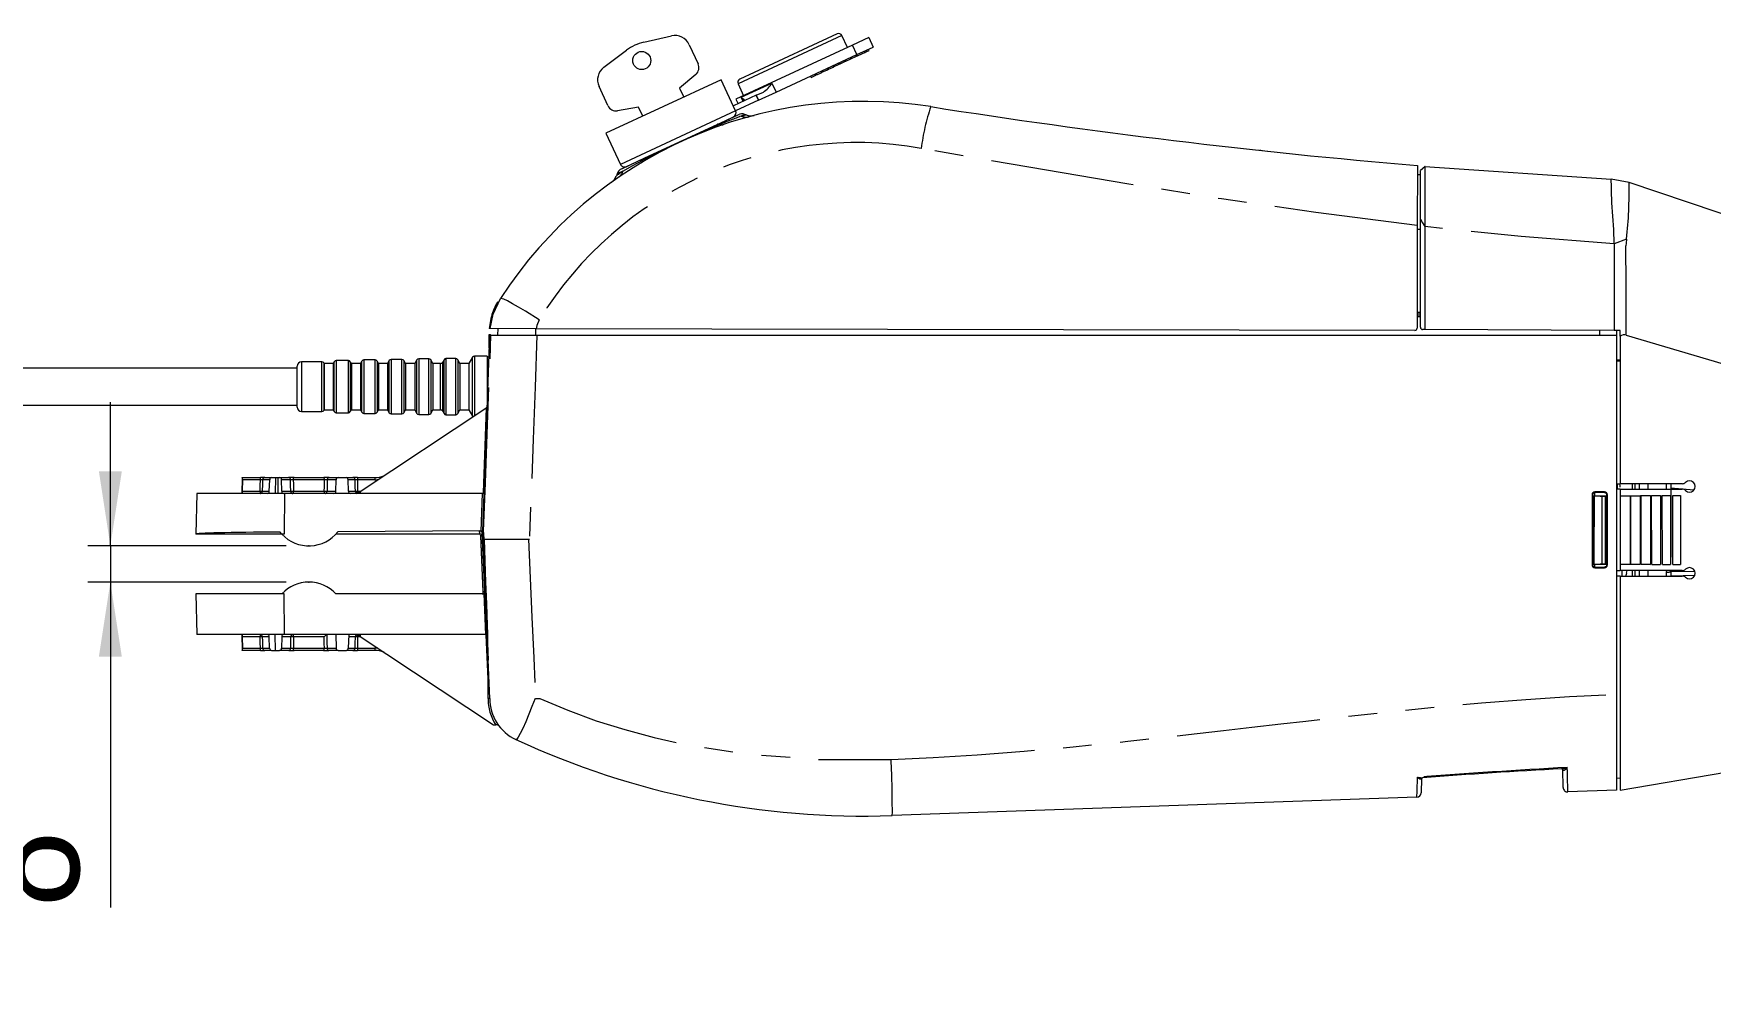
# Model space of a CAD drawing. Header units: millimetres. Extents: x 2 to 603, y 5 to 415.
# Drawn here: x 118.7 to 192.8, y 281.3 to 323 of the extents above; entities that cross this region are included whole.
import ezdxf

# ---------------------------------------------------------------- set-up
doc = ezdxf.new("R2010")
doc.units = ezdxf.units.MM
doc.header["$PDSIZE"] = -1
doc.linetypes.add('SLD-Durchgehend', pattern=[0])
doc.linetypes.add('SLD-Phantom', pattern=[12.7, 6.35, -1.27, 1.27, -1.27, 1.27, -1.27])
doc.styles.add('SLDTEXTSTYLE0', font='GOTHIC.TTF', dxfattribs={"width": 0.913})
doc.dimstyles.new('SLDDIMSTYLE0', dxfattribs={"dimtxt": 5, "dimasz": 3.302, "dimexe": 0, "dimexo": 0.0625, "dimgap": 1.25, "dimtad": 1, "dimlfac": 5, "dimrnd": 1e-09, "dimzin": 12, "dimdsep": 46, "dimtxsty": 'SLDTEXTSTYLE0', "dimsah": 1, "dimcen": 0.09, "dimadec": 0, "dimazin": 3, "dimtfac": 1, "dimtmove": 0, "dimatfit": 0, "dimfxl": 0, "dimfrac": 2, "dimtolj": 1, "dimtzin": 12, "dimarcsym": 0})
doc.dimstyles.new('SLDDIMSTYLE1', dxfattribs={"dimtxt": 5, "dimasz": 3.302, "dimexe": 0, "dimexo": 0.0625, "dimgap": 1.25, "dimtad": 1, "dimdec": 0, "dimlfac": 5, "dimrnd": 1e-09, "dimzin": 12, "dimdsep": 46, "dimtxsty": 'SLDTEXTSTYLE0', "dimblk1": 'NONE', "dimsah": 1, "dimcen": 0, "dimadec": 0, "dimazin": 3, "dimtfac": 1, "dimtdec": 0, "dimtmove": 0, "dimatfit": 3, "dimldrblk": 'NONE', "dimfxl": 0, "dimfrac": 2, "dimtolj": 1, "dimtzin": 12, "dimarcsym": 0})

# ---------------------------------------------------------------- blocks, each defined once
blk = doc.blocks.new('_D')
at = {"color": 7, "linetype": 'SLD-Durchgehend', "lineweight": 0}
for p, q in [((122.058, 300.388), (122.058, 306.738)), ((129.837, 300.388), (121.058, 300.388)), ((122.058, 300.388), (122.058, 298.788)), ((129.837, 298.788), (121.058, 298.788)), ((122.058, 298.788), (122.058, 284.403))]:
    blk.add_line(p, q, dxfattribs=at)
for points in [[(122.058, 300.388), (122.566, 303.69), (121.55, 303.69)], [(122.058, 298.788), (121.55, 295.486), (122.566, 295.486)]]:
    blk.add_solid(points, dxfattribs=at)
at = {"color": 7, "linetype": 'SLD-Durchgehend', "lineweight": 0, "insert": (115.671, 284.403, 0.02), "char_height": 5, "attachment_point": 1, "rotation": 90, "style": 'SLDTEXTSTYLE0'}
blk.add_mtext('8', dxfattribs=at)
blk = doc.blocks.new('_D_1')
at = {"color": 7, "linetype": 'SLD-Durchgehend', "lineweight": 0}
for q in [(81.367, 279.691), (131.712, 250.624)]:
    blk.add_line((129.963, 251.634), q, dxfattribs=at)
blk.add_solid([(129.963, 251.634), (127.357, 253.725), (126.849, 252.845)], dxfattribs=at)
at = {"color": 7, "linetype": 'SLD-Durchgehend', "lineweight": 0, "char_height": 5, "attachment_point": 1, "rotation": 330, "style": 'SLDTEXTSTYLE0'}
for s, insert in [('%%c', (84.554, 285.21, 3.4)), ('10', (91.122, 281.506, 3.4))]:
    blk.add_mtext(s, dxfattribs=dict(at, insert=insert))
blk = doc.blocks.new('_NONE')

msp = doc.modelspace()

# ---------------------------------------------------------------- linework, layer by layer
at = {"color": 7, "linetype": 'SLD-Durchgehend', "lineweight": 15}
for p, q in [((145.6455, 322.6567), (146.8712, 322.9376)), ((154.1972, 323.0273), (150.5272, 321.3245)), ((154.6538, 322.4234), (154.4097, 322.9495)), ((155.598, 322.8615), (154.8779, 322.5273)), ((155.598, 322.8615), (155.7916, 322.4442)), ((143.8862, 321.5527), (144.8922, 322.3072)), ((147.6626, 322.55), (148.0535, 321.7074)), ((154.8779, 322.5273), (149.7282, 320.138)), ((151.4992, 320.4526), (155.0715, 322.1101)), ((154.5855, 321.8184), (154.7713, 321.9047)), ((154.7713, 321.9047), (154.8032, 321.9194)), ((154.8032, 321.9194), (154.778, 321.9739)), ((154.8034, 321.9195), (154.8421, 321.9375)), ((154.8168, 321.9919), (154.8421, 321.9375)), ((154.8421, 321.9375), (155.0279, 322.0237)), ((155.0279, 322.0237), (155.0598, 322.0385)), ((155.0598, 322.0385), (155.0345, 322.0929)), ((155.0598, 322.0385), (155.0987, 322.0565)), ((155.0715, 322.1101), (155.7916, 322.4442)), ((155.0734, 322.111), (155.0987, 322.0565)), ((155.0987, 322.0565), (155.3164, 322.1575)), ((155.3164, 322.1575), (155.2911, 322.212)), ((155.3164, 322.1575), (155.3935, 322.1933)), ((155.3935, 322.1933), (155.4254, 322.2081)), ((155.4254, 322.2081), (155.4002, 322.2626)), ((155.4254, 322.2081), (155.4769, 322.232)), ((155.4769, 322.232), (155.5088, 322.2468)), ((155.5088, 322.2468), (155.4835, 322.3012)), ((155.5088, 322.2468), (155.6178, 322.2974)), ((155.6178, 322.2974), (155.5926, 322.3518)), ((147.9472, 321.2321), (147.2295, 320.6322)), ((150.5272, 321.3245), (149.8975, 321.0323)), ((153.0208, 321.1586), (153.0461, 321.1042)), ((153.0461, 321.1042), (153.2319, 321.1904)), ((153.2319, 321.1904), (153.2638, 321.2052)), ((153.2638, 321.2052), (153.2386, 321.2596)), ((153.2774, 321.2776), (153.3027, 321.2232)), ((153.3027, 321.2232), (153.4885, 321.3094)), ((153.4885, 321.3094), (153.5204, 321.3242)), ((153.5204, 321.3242), (153.4951, 321.3787)), ((153.5204, 321.3242), (153.5592, 321.3423)), ((153.534, 321.3967), (153.5592, 321.3423)), ((153.5592, 321.3423), (153.7451, 321.4285)), ((153.7451, 321.4285), (153.7769, 321.4433)), ((153.7769, 321.4433), (153.7517, 321.4977)), ((153.7769, 321.4433), (153.8158, 321.4613)), ((153.7906, 321.5157), (153.8158, 321.4613)), ((153.8158, 321.4613), (154.0016, 321.5475)), ((154.0016, 321.5475), (154.0335, 321.5623)), ((154.0335, 321.5623), (154.0083, 321.6167)), ((154.0335, 321.5623), (154.0724, 321.5803)), ((154.0471, 321.6348), (154.0724, 321.5803)), ((154.0724, 321.5803), (154.2582, 321.6666)), ((154.2582, 321.6666), (154.2901, 321.6814)), ((154.2901, 321.6814), (154.2648, 321.7358)), ((154.2903, 321.6814), (154.329, 321.6994)), ((154.3037, 321.7538), (154.329, 321.6994)), ((154.329, 321.6994), (154.5148, 321.7856)), ((154.5148, 321.7856), (154.5467, 321.8004)), ((154.5467, 321.8004), (154.5214, 321.8548)), ((154.5468, 321.8005), (154.5855, 321.8184)), ((154.5603, 321.8729), (154.5855, 321.8184)), ((144.0622, 319.8555), (143.6713, 320.6981)), ((149.0737, 321.0028), (143.9757, 318.6374)), ((147.2295, 320.6322), (147.4147, 320.2331)), ((149.7134, 319.624), (149.0737, 321.0028)), ((149.8197, 320.8198), (150.0638, 320.2937)), ((150.6242, 320.3111), (150.9379, 320.4567)), ((150.7252, 320.0934), (151.4992, 320.4526)), ((145.4153, 319.7904), (144.4938, 319.6298)), ((145.6005, 319.3913), (145.4153, 319.7904)), ((150.6233, 320.3108), (149.6124, 319.8417)), ((150.7244, 320.0931), (149.7134, 319.624)), ((149.7282, 320.138), (149.8208, 319.9384)), ((150.6233, 320.3108), (150.6242, 320.3111)), ((150.6233, 320.3108), (150.7244, 320.0931)), ((150.7252, 320.0934), (150.6242, 320.3111)), ((150.7244, 320.0931), (150.7252, 320.0934)), ((145.6957, 317.5394), (148.8983, 319.0253)), ((148.8983, 319.0253), (149.8197, 319.4528)), ((148.9618, 319.0548), (149.6162, 319.3584)), ((150.176, 319.4471), (150.1255, 319.4656)), ((143.9757, 318.6374), (144.6154, 317.2586)), ((144.6776, 317.067), (145.6957, 317.5394)), ((144.881, 317.1614), (145.5745, 317.4831)), ((145.5745, 317.4831), (146.5145, 317.9193)), ((144.4703, 316.8417), (144.4372, 316.7511)), ((179.8641, 317.2054), (179.859, 314.5518)), ((179.8633, 316.8035), (179.9973, 316.8059)), ((179.8641, 317.2055), (179.8638, 317.0567)), ((179.9973, 316.994), (180.1989, 317.1676)), ((179.9973, 314.8297), (179.9973, 316.9938)), ((180.1977, 317.1664), (180.1987, 317.1663)), ((180.1985, 317.1663), (180.1983, 317.1664)), ((180.2019, 317.1691), (180.1985, 317.1662)), ((180.199, 317.1663), (188.4269, 316.6103)), ((188.4268, 316.6103), (188.4273, 316.6103)), ((189.2281, 316.4562), (188.4274, 316.6103)), ((200.7503, 312.5564), (189.228, 316.4563)), ((179.859, 314.5535), (179.8504, 310.018)), ((179.9973, 310.0543), (179.9973, 314.8297)), ((139.0325, 310.7715), (138.9899, 310.7716)), ((139.2109, 311.1572), (139.1653, 311.1573)), ((179.9973, 310.5122), (179.8513, 310.5122)), ((179.8515, 310.6085), (179.9973, 310.6085)), ((179.8517, 310.7269), (179.9973, 310.7256)), ((179.8517, 310.6937), (179.9973, 310.6975)), ((179.9039, 310.7265), (179.8573, 310.6938)), ((138.5347, 301.0441), (138.8373, 309.7085)), ((138.8173, 309.1358), (138.8173, 309.7422)), ((138.8173, 309.7422), (138.8776, 309.7422)), ((138.8577, 309.9963), (138.8176, 309.9964)), ((138.8871, 309.7085), (138.8373, 309.7085)), ((140.8887, 309.9924), (138.8555, 309.9963)), ((138.8871, 309.7085), (140.9265, 309.7085)), ((139.1974, 309.9957), (139.1773, 309.7085)), ((179.7502, 309.9182), (140.8887, 309.9924)), ((140.9265, 309.7085), (188.6773, 309.7085)), ((180.1972, 309.9537), (180.0968, 309.9543)), ((188.566, 309.9099), (180.1973, 309.9537)), ((187.921, 309.9133), (187.9211, 309.7085)), ((188.8373, 309.9085), (188.566, 309.9099)), ((188.6633, 309.9094), (188.6773, 309.7085)), ((188.6773, 309.7085), (188.6773, 293.8229)), ((188.8373, 309.6544), (188.8373, 309.9085)), ((188.8373, 309.6544), (188.8373, 303.136)), ((189.102, 309.7098), (200.4996, 306.3208)), ((131.4134, 308.5285), (130.5173, 308.5285)), ((131.9635, 308.5285), (131.9173, 308.4485)), ((132.5845, 308.5785), (132.0501, 308.5785)), ((132.7173, 308.4485), (132.6711, 308.5285)), ((133.1808, 308.5585), (133.1173, 308.4485)), ((133.7672, 308.6085), (133.2674, 308.6085)), ((133.9173, 308.4485), (133.8538, 308.5585)), ((134.3924, 308.5785), (134.3173, 308.4485)), ((134.9557, 308.6285), (134.479, 308.6285)), ((135.1173, 308.4485), (135.0423, 308.5785)), ((135.6097, 308.6085), (135.5173, 308.4485)), ((136.1383, 308.6585), (135.6963, 308.6585)), ((136.3173, 308.4485), (136.2249, 308.6085)), ((136.8155, 308.6185), (136.7462, 308.4985)), ((137.3326, 308.6685), (136.9021, 308.6685)), ((137.5173, 308.4485), (137.4192, 308.6185)), ((138.079, 308.7285), (137.9173, 308.4485)), ((138.7173, 308.7785), (138.1656, 308.7785)), ((138.7173, 308.7785), (138.7173, 307.4285)), ((138.7173, 308.7785), (138.7173, 307.4525)), ((138.8031, 308.7285), (138.7173, 308.7285)), ((188.6773, 308.6091), (188.8373, 308.6119)), ((130.3173, 308.2485), (116.2984, 308.2485)), ((130.3173, 306.5285), (130.3173, 308.3285)), ((131.5173, 308.4485), (131.5, 308.4785)), ((131.9173, 308.4485), (131.5173, 308.4485)), ((131.5173, 308.4485), (131.5173, 307.4285)), ((131.5173, 308.4485), (131.5173, 307.4467)), ((131.9173, 308.4485), (131.9173, 307.4285)), ((131.9173, 308.4485), (131.9173, 307.4467)), ((133.1173, 308.4485), (132.7173, 308.4485)), ((132.7173, 308.4485), (132.7173, 307.4285)), ((132.7173, 308.4485), (132.7173, 307.4467)), ((133.1173, 308.4485), (133.1173, 307.4285)), ((133.1173, 308.4485), (133.1173, 307.4467)), ((134.3173, 308.4485), (133.9173, 308.4485)), ((133.9173, 308.4485), (133.9173, 307.4285)), ((133.9173, 308.4485), (133.9173, 307.4467)), ((134.3173, 308.4485), (134.3173, 307.4285)), ((134.3173, 308.4485), (134.3173, 307.4467)), ((135.5173, 308.4485), (135.1173, 308.4485)), ((135.1173, 308.4485), (135.1173, 307.4285)), ((135.1173, 308.4485), (135.1173, 307.4467)), ((135.5173, 308.4485), (135.5173, 307.4285)), ((135.5173, 308.4485), (135.5173, 307.4467)), ((136.6596, 308.4485), (136.3173, 308.4485)), ((136.3173, 308.4485), (136.3173, 307.4285)), ((136.3173, 308.4485), (136.3173, 307.4467)), ((137.9173, 308.4485), (137.5173, 308.4485)), ((137.5173, 308.4485), (137.5173, 307.4285)), ((137.5173, 308.4485), (137.5173, 307.4467)), ((137.9173, 308.4485), (137.9173, 307.4285)), ((137.9173, 308.4485), (137.9173, 307.4467)), ((131.5173, 307.4467), (131.5173, 306.4085)), ((131.5173, 307.4285), (131.5173, 306.4085)), ((131.9173, 307.4467), (131.9173, 306.4085)), ((131.9173, 307.4285), (131.9173, 306.4085)), ((132.7173, 307.4467), (132.7173, 306.4085)), ((132.7173, 307.4285), (132.7173, 306.4085)), ((133.1173, 307.4467), (133.1173, 306.4085)), ((133.1173, 307.4285), (133.1173, 306.4085)), ((133.9173, 307.4467), (133.9173, 306.4085)), ((133.9173, 307.4285), (133.9173, 306.4085)), ((134.3173, 307.4467), (134.3173, 306.4085)), ((134.3173, 307.4285), (134.3173, 306.4085)), ((135.1173, 307.4467), (135.1173, 306.4085)), ((135.1173, 307.4285), (135.1173, 306.4085)), ((135.5173, 307.4467), (135.5173, 306.4085)), ((135.5173, 307.4285), (135.5173, 306.4085)), ((136.3173, 307.4467), (136.3173, 306.4085)), ((136.3173, 307.4285), (136.3173, 306.4085)), ((137.5173, 307.4467), (137.5173, 306.4085)), ((137.5173, 307.4285), (137.5173, 306.4085)), ((137.9173, 307.4467), (137.9173, 306.4085)), ((137.9173, 307.4285), (137.9173, 306.4085)), ((138.7173, 307.4525), (138.7173, 306.5462)), ((138.7173, 307.4285), (138.7173, 306.5462)), ((117.2946, 306.6085), (130.3173, 306.6085)), ((130.5173, 306.3285), (131.4134, 306.3285)), ((131.5, 306.3785), (131.5173, 306.4085)), ((131.5173, 306.4085), (131.9173, 306.4085)), ((131.9173, 306.4085), (131.9635, 306.3285)), ((132.6711, 306.3285), (132.7173, 306.4085)), ((132.7173, 306.4085), (133.1173, 306.4085)), ((133.1022, 302.7886), (138.6645, 306.4793)), ((133.1173, 306.4085), (133.1808, 306.2985)), ((133.8538, 306.2985), (133.9173, 306.4085)), ((133.9173, 306.4085), (134.3173, 306.4085)), ((134.3173, 306.4085), (134.3924, 306.2785)), ((135.0423, 306.2785), (135.1173, 306.4085)), ((135.1173, 306.4085), (135.5173, 306.4085)), ((135.5173, 306.4085), (135.6097, 306.2485)), ((136.2249, 306.2485), (136.3173, 306.4085)), ((136.3173, 306.4085), (136.6596, 306.4085)), ((136.7462, 306.3585), (136.8155, 306.2385)), ((137.4192, 306.2385), (137.5173, 306.4085)), ((137.5173, 306.4085), (137.9173, 306.4085)), ((137.9173, 306.4085), (138.079, 306.1285)), ((132.0501, 306.2785), (132.5845, 306.2785)), ((133.2674, 306.2485), (133.7672, 306.2485)), ((134.479, 306.2285), (134.9557, 306.2285)), ((135.6963, 306.1985), (136.1383, 306.1985)), ((136.9021, 306.1885), (137.3326, 306.1885)), ((127.8871, 303.4085), (127.8687, 302.7085)), ((127.8871, 303.4085), (127.8942, 303.4085)), ((127.8942, 303.4085), (128.6911, 303.4085)), ((128.8875, 303.4085), (128.6911, 303.4085)), ((128.8875, 303.4085), (129.1831, 303.4085)), ((129.1878, 303.4085), (129.3622, 303.4085)), ((129.3622, 303.4085), (129.4698, 303.4085)), ((129.4698, 303.4085), (129.4609, 302.7085)), ((129.4698, 303.4085), (129.5424, 303.4085)), ((129.5424, 303.4085), (129.9421, 303.4085)), ((129.6131, 303.4085), (129.6131, 303.4085)), ((130.1814, 303.4085), (129.9421, 303.4085)), ((130.1814, 303.4085), (131.4933, 303.4085)), ((131.7325, 303.4085), (131.4933, 303.4085)), ((131.7325, 303.4085), (132.1322, 303.4085)), ((132.1322, 303.4085), (132.4881, 303.4085)), ((132.5079, 303.4085), (132.7871, 303.4085)), ((132.9836, 303.4085), (132.7871, 303.4085)), ((132.9836, 303.4085), (133.7599, 303.4085)), ((134.1586, 303.4914), (134.1668, 303.495)), ((125.8844, 302.7085), (125.8373, 300.9085)), ((129.7633, 302.7085), (125.8844, 302.7085)), ((127.9004, 303.3111), (127.8884, 302.8059)), ((129.0869, 302.8059), (129.1043, 303.3111)), ((129.6375, 302.8059), (129.632, 303.3111)), ((138.4963, 302.7085), (129.7633, 302.7085)), ((132.0371, 302.8059), (132.0426, 303.3111)), ((132.589, 302.8059), (132.5716, 303.3111)), ((187.6173, 302.6485), (187.6173, 299.5485)), ((187.6973, 302.6059), (187.6789, 302.6063)), ((187.6789, 302.6063), (187.6849, 302.6003)), ((187.6973, 302.7447), (187.6973, 302.6059)), ((187.6973, 302.6059), (188.195, 302.6056)), ((188.1373, 302.7485), (187.7173, 302.7485)), ((188.1374, 302.7768), (187.7174, 302.7778)), ((188.195, 302.6056), (188.1775, 302.5881)), ((188.195, 302.6056), (188.2061, 299.5597)), ((188.2373, 299.5485), (188.2373, 302.6485)), ((188.6773, 303.136), (188.8373, 303.136)), ((188.8373, 302.896), (188.6773, 302.896)), ((188.7173, 302.8984), (188.7173, 303.1534)), ((188.8173, 303.0912), (188.8173, 302.9831)), ((191.5809, 303.136), (188.8373, 303.136)), ((188.8373, 302.896), (188.8373, 302.6037)), ((188.8373, 302.896), (191.5809, 302.896)), ((188.8373, 302.6037), (189.2773, 302.6045)), ((188.8373, 302.6037), (188.8373, 299.579)), ((189.2773, 302.6045), (189.282, 302.6064)), ((189.2773, 302.6045), (189.2773, 299.5781)), ((189.2995, 302.6065), (189.7222, 302.6073)), ((189.3773, 302.9095), (189.3773, 303.1586)), ((189.4773, 303.1463), (189.4773, 302.9159)), ((189.4773, 302.896), (189.6773, 302.896)), ((189.6773, 303.136), (189.6773, 302.896)), ((189.7222, 302.6073), (189.7266, 302.609)), ((189.7222, 302.6073), (189.7222, 299.5754)), ((189.7619, 302.6092), (190.167, 302.61)), ((190.0773, 302.896), (190.0773, 303.136)), ((190.167, 302.61), (190.1713, 302.6117)), ((190.167, 302.61), (190.167, 299.5726)), ((190.2245, 302.612), (190.6119, 302.6127)), ((190.6119, 302.6127), (190.616, 302.6143)), ((190.6119, 302.6127), (190.6119, 299.5699)), ((190.6874, 302.6148), (191.0567, 302.6154)), ((191.0567, 302.6154), (191.0567, 302.617)), ((191.0567, 302.6154), (191.0567, 299.5671)), ((191.0773, 303.136), (191.0773, 299.8893)), ((191.5752, 302.896), (191.0773, 302.9376)), ((191.1544, 302.6175), (191.4967, 302.6182)), ((191.4967, 302.6182), (191.5031, 302.6196)), ((191.4967, 302.6182), (191.4967, 299.5644)), ((192.0839, 302.8535), (191.5863, 302.8951)), ((188.0373, 302.5881), (188.1775, 302.5881)), ((188.0373, 299.5766), (188.0373, 302.5881)), ((129.648, 300.9085), (125.8373, 300.9085)), ((129.648, 300.9085), (129.569, 301.0006)), ((129.7491, 300.9085), (129.648, 300.9085)), ((138.4234, 300.9085), (132.0266, 300.9085)), ((138.4058, 301.0494), (132.1167, 301.0147)), ((138.553, 298.37), (138.4407, 300.8258)), ((138.553, 298.3731), (138.4419, 300.8138)), ((138.488, 301.0073), (138.4645, 301.0309)), ((138.488, 301.0073), (138.4895, 301.0499)), ((138.4895, 301.0499), (138.535, 301.0499)), ((138.6241, 298.3731), (138.506, 300.9545)), ((138.521, 300.65), (138.5347, 301.0441)), ((138.5216, 300.65), (138.521, 300.65)), ((138.7605, 295.3465), (138.5216, 300.65)), ((138.7605, 295.3465), (138.5347, 301.0441)), ((138.5347, 301.0441), (138.5615, 301.0441)), ((138.5858, 300.6876), (138.5873, 300.6576)), ((138.5911, 300.6876), (140.5482, 300.6876)), ((140.5482, 300.6876), (140.592, 300.6876)), ((187.6726, 299.5638), (187.6676, 299.5588)), ((187.6676, 299.5588), (187.6973, 299.5594)), ((188.2061, 299.5597), (187.6973, 299.5594)), ((187.6973, 299.5594), (187.6973, 299.4523)), ((187.7173, 299.4485), (188.1373, 299.4485)), ((187.7174, 299.4194), (188.1374, 299.4204)), ((188.1892, 299.5766), (188.0373, 299.5766)), ((188.2061, 299.5597), (188.1892, 299.5766)), ((188.6773, 299.296), (188.8373, 299.296)), ((188.8373, 299.056), (188.6773, 299.056)), ((188.8373, 299.579), (188.8373, 299.296)), ((188.8373, 299.579), (189.282, 299.5763)), ((188.8373, 299.579), (189.2773, 299.5781)), ((191.5809, 299.296), (188.8373, 299.296)), ((188.8373, 299.056), (188.8373, 293.8291)), ((188.8373, 299.056), (191.5809, 299.056)), ((188.922, 299.0458), (188.922, 299.2915)), ((189.1156, 299.1853), (189.144, 299.296)), ((189.2773, 299.5781), (189.282, 299.5763)), ((189.3023, 299.5762), (189.7266, 299.5736)), ((189.3023, 299.5762), (189.7222, 299.5754)), ((189.3773, 299.0537), (189.3773, 299.2961)), ((189.4773, 299.2943), (189.4773, 299.0542)), ((189.6773, 299.296), (189.6773, 299.056)), ((189.7222, 299.5754), (189.7266, 299.5736)), ((189.7674, 299.5734), (190.1712, 299.571)), ((189.7674, 299.5734), (190.167, 299.5726)), ((190.0773, 299.056), (190.0773, 299.296)), ((190.167, 299.5726), (190.1712, 299.571)), ((190.2325, 299.5706), (190.6159, 299.5683)), ((190.2325, 299.5706), (190.6119, 299.5699)), ((190.6119, 299.5699), (190.6159, 299.5683)), ((190.6979, 299.5678), (191.0567, 299.5657)), ((190.6979, 299.5678), (191.0567, 299.5671)), ((191.0567, 299.5671), (191.0567, 299.5657)), ((191.0773, 299.2494), (191.0773, 299.2925)), ((192.133, 299.2569), (191.0773, 299.2385)), ((191.0773, 299.2494), (191.0773, 299.056)), ((191.1672, 299.565), (191.5029, 299.563)), ((191.1672, 299.565), (191.4967, 299.5644)), ((191.4967, 299.5644), (191.5029, 299.563)), ((125.8373, 298.2685), (125.8844, 296.4685)), ((129.648, 298.2685), (125.8373, 298.2685)), ((129.7491, 298.2685), (129.648, 298.2685)), ((138.5239, 298.2685), (132.0266, 298.2685)), ((138.586, 298.29), (138.6064, 298.3115)), ((129.7633, 296.4685), (125.8844, 296.4685)), ((127.8687, 296.4685), (127.8871, 295.7685)), ((127.889, 296.3711), (127.9009, 295.8659)), ((129.1001, 295.8659), (129.0827, 296.3711)), ((129.6348, 296.3711), (129.6299, 295.8659)), ((138.6144, 296.4685), (129.7633, 296.4685)), ((132.0339, 296.4685), (132.0404, 295.8659)), ((132.5993, 296.4685), (132.5785, 295.8659)), ((133.1064, 296.3856), (139.01, 292.4685)), ((127.8871, 295.7685), (127.8946, 295.7685)), ((128.6921, 295.7685), (127.8946, 295.7685)), ((128.6921, 295.7685), (128.8884, 295.7685)), ((129.1637, 295.7685), (128.8884, 295.7685)), ((129.1835, 295.7685), (129.3622, 295.7685)), ((129.3622, 295.7685), (129.5446, 295.7685)), ((129.9472, 295.7685), (129.5446, 295.7685)), ((129.609, 295.7685), (129.609, 295.7685)), ((129.9472, 295.7685), (130.1859, 295.7685)), ((131.4887, 295.7685), (130.1859, 295.7685)), ((131.4887, 295.7685), (131.7275, 295.7685)), ((132.1301, 295.7685), (131.7275, 295.7685)), ((132.1301, 295.7685), (132.4951, 295.7685)), ((132.7862, 295.7685), (132.4981, 295.7685)), ((132.7862, 295.7685), (132.9826, 295.7685)), ((133.7599, 295.7685), (132.9826, 295.7685)), ((134.1668, 295.682), (134.1586, 295.6856)), ((138.8373, 293.6415), (138.7605, 295.3465)), ((188.6773, 293.8229), (188.6773, 289.5829)), ((188.8373, 293.8706), (188.858, 293.87)), ((188.8527, 293.8596), (188.8373, 293.86)), ((188.8373, 293.8291), (188.8373, 289.5885)), ((140.8611, 293.6415), (141.0526, 293.6415)), ((139.01, 292.4685), (139.1027, 292.4685)), ((139.1871, 292.4685), (139.1027, 292.4685)), ((180.0501, 290.1067), (180.0334, 289.469)), ((186.3116, 289.7022), (186.2906, 290.5039)), ((188.6773, 290.1259), (188.8373, 290.1231)), ((188.8373, 289.5885), (193.5041, 290.3783)), ((179.8405, 289.2743), (156.642, 288.4642)), ((188.6773, 289.5829), (186.5186, 289.5075))]:
    msp.add_line(p, q, dxfattribs=at)
at = {"color": 7, "linetype": 'SLD-Phantom', "lineweight": 0}
for p, q in [((154.4097, 322.9495), (149.8197, 320.8198)), ((155.0715, 322.1101), (154.8779, 322.5273)), ((149.9566, 320.2219), (151.314, 320.8517)), ((151.314, 320.8517), (151.4992, 320.4526)), ((150.0408, 320.0405), (149.9566, 320.2219)), ((149.7134, 319.624), (144.6154, 317.2586)), ((150.1255, 319.4656), (149.9634, 319.3904)), ((144.7261, 316.9604), (144.4703, 316.8417)), ((189.2284, 316.456), (188.4272, 316.6103)), ((179.8588, 314.3989), (179.9973, 314.3995)), ((189.1168, 313.9561), (188.571, 313.747)), ((139.1792, 311.0979), (139.1341, 311.0979)), ((139.0066, 310.6987), (138.9643, 310.6988)), ((140.8668, 309.9925), (140.8672, 309.7085)), ((130.5173, 308.5285), (130.5173, 306.3285)), ((131.4134, 306.3285), (131.4134, 308.5285)), ((131.9635, 306.3285), (131.9635, 308.5285)), ((132.0501, 308.5785), (132.0501, 306.2785)), ((132.5845, 306.2785), (132.5845, 308.5785)), ((132.6711, 308.5285), (132.6711, 307.4285)), ((132.6711, 308.5285), (132.6711, 307.4481)), ((133.1808, 306.2985), (133.1808, 308.5585)), ((133.2674, 308.6085), (133.2674, 306.2485)), ((133.7672, 306.2485), (133.7672, 308.6085)), ((133.8538, 308.5585), (133.8538, 307.4285)), ((133.8538, 308.5585), (133.8538, 307.4486)), ((134.3924, 306.2785), (134.3924, 308.5785)), ((134.479, 308.6285), (134.479, 306.2285)), ((134.9557, 306.2285), (134.9557, 308.6285)), ((135.0423, 308.5785), (135.0423, 307.4285)), ((135.0423, 308.5785), (135.0423, 307.449)), ((135.6097, 306.2485), (135.6097, 308.6085)), ((135.6963, 308.6585), (135.6963, 306.1985)), ((136.1383, 306.1985), (136.1383, 308.6585)), ((136.2249, 308.6085), (136.2249, 307.4285)), ((136.2249, 308.6085), (136.2249, 307.4495)), ((136.8155, 306.2385), (136.8155, 308.6185)), ((136.9021, 308.6685), (136.9021, 306.1885)), ((137.3326, 306.1885), (137.3326, 308.6685)), ((137.4192, 308.6185), (137.4192, 307.4285)), ((137.4192, 308.6185), (137.4192, 307.4497)), ((138.079, 306.1285), (138.079, 308.7285)), ((138.1656, 308.7785), (138.1656, 306.1482)), ((188.6773, 308.574), (188.8373, 308.5739)), ((131.5, 308.4785), (131.5, 307.4285)), ((131.5, 308.4785), (131.5, 307.4472)), ((136.6596, 307.4285), (136.6596, 308.4485)), ((136.6596, 307.4467), (136.6596, 308.4485)), ((136.7462, 308.4985), (136.7462, 307.4285)), ((136.7462, 308.4985), (136.7462, 307.4476)), ((131.5, 307.4472), (131.5, 306.3785)), ((131.5, 307.4285), (131.5, 306.3785)), ((132.6711, 307.4481), (132.6711, 306.3285)), ((132.6711, 307.4285), (132.6711, 306.3285)), ((133.8538, 307.4486), (133.8538, 306.2985)), ((133.8538, 307.4285), (133.8538, 306.2985)), ((135.0423, 307.449), (135.0423, 306.2785)), ((135.0423, 307.4285), (135.0423, 306.2785)), ((136.2249, 307.4495), (136.2249, 306.2485)), ((136.2249, 307.4285), (136.2249, 306.2485)), ((136.6596, 306.4085), (136.6596, 307.4467)), ((136.6596, 306.4085), (136.6596, 307.4285)), ((136.7462, 307.4476), (136.7462, 306.3585)), ((136.7462, 307.4285), (136.7462, 306.3585)), ((137.4192, 307.4497), (137.4192, 306.2385)), ((137.4192, 307.4285), (137.4192, 306.2385)), ((138.5554, 302.7278), (138.687, 306.4979)), ((128.6911, 303.3111), (128.6911, 303.4085)), ((129.3622, 303.4085), (129.353, 302.7085)), ((132.9836, 303.4085), (132.9836, 303.3111)), ((133.7599, 303.4085), (133.7599, 303.3111)), ((134.1586, 303.4914), (134.1594, 303.4901)), ((127.8884, 302.8059), (128.6801, 302.8059)), ((128.6911, 303.3111), (127.9004, 303.3111)), ((128.6801, 302.8059), (128.6801, 302.7085)), ((128.7783, 302.8059), (129.082, 302.8059)), ((129.0854, 303.3111), (128.7893, 303.3111)), ((130.0287, 303.3111), (129.632, 303.3111)), ((129.6375, 302.8059), (130.0347, 302.8059)), ((129.7633, 302.7085), (129.7491, 300.9085)), ((131.5263, 303.3111), (130.1483, 303.3111)), ((130.1538, 302.8059), (131.5208, 302.8059)), ((131.6399, 302.8059), (132.0371, 302.8059)), ((132.0426, 303.3111), (131.6459, 303.3111)), ((132.8853, 303.3111), (132.5781, 303.3111)), ((132.6076, 302.8059), (132.8964, 302.8059)), ((133.7599, 303.3111), (132.9836, 303.3111)), ((132.9945, 302.7301), (132.9945, 302.8059)), ((132.9945, 302.8059), (133.1282, 302.8059)), ((133.1022, 302.7886), (133.1025, 302.7085)), ((138.4645, 301.0309), (138.5232, 302.7122)), ((187.6173, 302.6485), (187.5879, 302.6486)), ((187.7173, 302.7485), (187.7174, 302.7778)), ((188.1373, 302.7485), (188.1374, 302.7768)), ((188.2373, 302.6485), (188.2653, 302.6486)), ((190.8808, 302.896), (190.8808, 303.136)), ((138.3851, 301.0039), (138.4058, 301.0494)), ((138.506, 300.9545), (138.4419, 300.8138)), ((187.6173, 299.5485), (187.5878, 299.5487)), ((187.7173, 299.4485), (187.7174, 299.4194)), ((188.1373, 299.4485), (188.1374, 299.4204)), ((188.2373, 299.5485), (188.2653, 299.5487)), ((190.8808, 299.2285), (190.8922, 299.296)), ((190.8808, 299.056), (190.8808, 299.2285)), ((192.1217, 299.0733), (191.1023, 299.056)), ((129.7633, 296.4685), (129.7491, 298.2685)), ((138.553, 298.3731), (138.6241, 298.3731)), ((138.6688, 296.4524), (138.586, 298.29)), ((128.6812, 296.3711), (127.889, 296.3711)), ((128.6812, 296.4685), (128.6812, 296.3711)), ((129.0641, 296.3711), (128.7793, 296.3711)), ((129.3622, 295.7685), (129.353, 296.4685)), ((130.0397, 296.3711), (129.6348, 296.3711)), ((131.516, 296.3711), (130.1586, 296.3711)), ((132.8954, 296.3711), (132.599, 296.3711)), ((132.9935, 296.3711), (132.9935, 296.4467)), ((133.1282, 296.3711), (132.9935, 296.3711)), ((133.1067, 296.4685), (133.1064, 296.3856)), ((138.761, 294.4891), (138.6727, 296.449)), ((127.9009, 295.8659), (128.6921, 295.8659)), ((128.6921, 295.7685), (128.6921, 295.8659)), ((128.7903, 295.8659), (129.0945, 295.8659)), ((129.6299, 295.8659), (130.0337, 295.8659)), ((130.1531, 295.8659), (131.5215, 295.8659)), ((131.6409, 295.8659), (132.0404, 295.8659)), ((132.5967, 295.8659), (132.8844, 295.8659)), ((132.9826, 295.8659), (132.9826, 295.7685)), ((132.9826, 295.8659), (133.7599, 295.8659)), ((133.7599, 295.8659), (133.7599, 295.7685)), ((134.1594, 295.6869), (134.1586, 295.6856)), ((138.7656, 295.3416), (138.7605, 295.3465)), ((138.761, 293.6462), (138.761, 294.4891)), ((186.2547, 290.5395), (186.2311, 290.5373))]:
    msp.add_line(p, q, dxfattribs=at)
at = {"color": 7, "linetype": 'SLD-Durchgehend', "lineweight": 15, "flags": 128}
for points in [[(149.9566, 320.2219), (150.064, 320.1356), (150.0896, 320.0931), (150.0814, 320.0593)], [(173.242, 317.8311), (173.1227, 317.8439), (173.0168, 317.8553), (172.9365, 317.8639), (172.891, 317.8688), (172.8825, 317.8698)], [(180.199, 317.1666), (180.1992, 317.118), (180.1989, 316.9743), (180.198, 316.7386), (180.1968, 316.417), (180.195, 316.0225), (180.193, 315.5626), (180.1906, 315.052), (180.1879, 314.5035)], [(179.9973, 314.8297), (180.0943, 314.6736), (180.1904, 314.504)], [(180.1972, 314.5034), (180.1973, 312.2441), (180.1973, 309.9537)], [(138.8577, 309.9962), (138.9851, 310.6341), (139.3147, 311.3296)], [(187.5879, 302.6486), (187.5878, 301.0979), (187.5878, 299.5487)], [(187.6173, 302.6485), (187.6246, 302.6869), (187.6466, 302.7192)], [(187.6466, 302.7192), (187.6789, 302.7412), (187.7173, 302.7485)], [(187.6789, 302.6063), (187.6773, 302.1419), (187.6705, 300.2859), (187.6676, 299.5588)], [(187.6726, 299.5638), (187.6768, 300.5178), (187.6811, 301.5583), (187.6849, 302.6003)], [(187.6849, 302.6003), (187.7702, 302.5973), (187.8554, 302.5944), (187.9464, 302.5912), (188.0373, 302.5881)], [(188.1373, 302.7485), (188.1758, 302.7412), (188.2081, 302.7191)], [(188.2081, 302.7191), (188.23, 302.6868), (188.2373, 302.6485)], [(188.2653, 299.5487), (188.2653, 301.0884), (188.2653, 302.6486)], [(188.8373, 302.6037), (189.0596, 302.6051), (189.282, 302.6064)], [(189.282, 302.6064), (189.282, 302.6044), (189.282, 299.5885), (189.282, 299.5763)], [(189.2995, 302.6065), (189.5131, 302.6078), (189.7266, 302.609)], [(189.3023, 299.5762), (189.3023, 299.5885), (189.2995, 302.6044), (189.2995, 302.6065)], [(189.7266, 302.609), (189.7266, 302.6029), (189.7266, 299.5885), (189.7266, 299.5736)], [(189.7619, 302.6092), (189.9667, 302.6105), (190.1713, 302.6117)], [(189.7674, 299.5734), (189.7673, 299.5885), (189.7619, 302.6028), (189.7619, 302.6092)], [(190.1713, 302.6117), (190.1713, 302.6014), (190.1712, 299.5885), (190.1712, 299.571)], [(190.2245, 302.612), (190.4204, 302.6132), (190.616, 302.6143)], [(190.2325, 299.5706), (190.2325, 299.5885), (190.2245, 302.6012), (190.2245, 302.612)], [(190.616, 302.6143), (190.616, 302.5998), (190.6159, 299.5885), (190.6159, 299.5683)], [(190.6874, 302.6148), (190.8722, 302.6159), (191.0567, 302.617)], [(190.6979, 299.5678), (190.6978, 299.5885), (190.6874, 302.5996), (190.6874, 302.6148)], [(191.1544, 302.6175), (191.329, 302.6186), (191.5031, 302.6196)], [(191.1672, 299.565), (191.1671, 299.5885), (191.1545, 302.5979), (191.1544, 302.6175)], [(191.5031, 302.6196), (191.5031, 302.5967), (191.5029, 299.5885), (191.5029, 299.563)], [(188.1892, 299.5766), (188.188, 299.8544), (188.1834, 300.9666), (188.1803, 301.777), (188.1775, 302.5881)], [(138.5911, 300.6876), (138.6239, 299.7326), (138.6562, 298.7792), (138.6879, 297.8275), (138.7189, 296.879), (138.7313, 296.491), (138.7434, 296.1045), (138.7551, 295.7197), (138.7656, 295.3416)], [(187.6465, 299.4779), (187.6246, 299.5102), (187.6173, 299.5485)], [(187.7173, 299.4485), (187.6788, 299.4559), (187.6465, 299.4779)], [(188.0373, 299.5766), (187.9461, 299.5734), (187.855, 299.5702), (187.7638, 299.567), (187.6726, 299.5638)], [(188.2081, 299.4779), (188.1758, 299.4558), (188.1373, 299.4485)], [(188.2373, 299.5485), (188.23, 299.5102), (188.2081, 299.4779)], [(189.0789, 299.056), (189.0993, 299.0933), (189.1121, 299.1376)], [(139.1871, 292.4685), (139.2253, 292.4548), (139.2349, 292.4448), (139.2352, 292.4444)], [(186.248, 290.5358), (186.2471, 290.5357), (186.2683, 290.5265), (186.2911, 290.4979), (186.2911, 290.499)]]:
    msp.add_lwpolyline(points, dxfattribs=at)
at = {"color": 7, "linetype": 'SLD-Phantom', "lineweight": 0, "flags": 128}
for points in [[(144.7261, 316.9604), (145.1709, 317.2085), (145.6103, 317.4439)], [(179.8591, 314.5535), (175.3677, 315.1245), (171.1945, 315.7328), (167.1027, 316.383), (162.6789, 317.1288), (157.9233, 317.9663)], [(188.5709, 313.747), (188.5709, 313.747), (188.5466, 314.3823), (188.5066, 314.9709), (188.464, 315.5638), (188.4562, 316.0964), (188.4528, 316.3511), (188.441, 316.522), (188.4269, 316.6103), (188.4269, 316.6103)], [(188.5709, 313.747), (184.4532, 314.0703), (180.1927, 314.5043)], [(189.1168, 313.9561), (189.0997, 313.7783), (189.0835, 313.6569), (189.0835, 313.6569)], [(141.0246, 310.3771), (140.4125, 310.7622), (140.1126, 310.9421), (139.8424, 311.097), (139.6193, 311.2168), (139.4554, 311.2954), (139.3147, 311.3296)], [(141.0246, 310.3771), (140.9185, 310.134), (140.8887, 309.9924)], [(138.5615, 301.0441), (138.6436, 303.183), (138.7246, 305.3253), (138.8064, 307.5156), (138.8871, 309.7085)], [(140.9265, 309.7085), (140.8429, 307.4046), (140.7581, 305.1024), (140.6756, 302.8937), (140.592, 300.6876)], [(130.1483, 303.3111), (130.1491, 303.3302), (130.1511, 303.3486), (130.1542, 303.3654), (130.1583, 303.3801), (130.1633, 303.3922), (130.1689, 303.4011), (130.175, 303.4066), (130.1814, 303.4085)], [(131.5263, 303.3111), (131.5255, 303.3302), (131.5236, 303.3486), (131.5205, 303.3654), (131.5163, 303.3801), (131.5114, 303.3922), (131.5057, 303.4011), (131.4996, 303.4066), (131.4933, 303.4085)], [(128.6801, 302.8059), (128.6856, 303.0604), (128.6911, 303.3111)], [(128.7893, 303.3111), (128.7849, 303.1112), (128.7783, 302.8059)], [(130.0347, 302.8059), (130.0317, 303.0604), (130.0287, 303.3111)], [(130.1213, 302.7085), (130.1275, 302.7104), (130.1335, 302.7159), (130.1391, 302.7248), (130.144, 302.7369), (130.1481, 302.7516), (130.1511, 302.7684), (130.1531, 302.7867), (130.1538, 302.8059)], [(130.1483, 303.3111), (130.1505, 303.1112), (130.1538, 302.8059)], [(131.5208, 302.8059), (131.523, 303.0058), (131.5263, 303.3111)], [(131.5534, 302.7085), (131.5471, 302.7104), (131.5411, 302.7159), (131.5355, 302.7248), (131.5306, 302.7369), (131.5266, 302.7516), (131.5235, 302.7684), (131.5216, 302.7867), (131.5208, 302.8059)], [(131.6459, 303.3111), (131.643, 303.0595), (131.6399, 302.8059)], [(132.8964, 302.8059), (132.892, 303.0058), (132.8853, 303.3111)], [(132.9836, 303.3111), (132.989, 303.0604), (132.9945, 302.8059)], [(140.5482, 300.6876), (140.6248, 298.9625), (140.7013, 297.2395), (140.7813, 295.4391), (140.8611, 293.6415)], [(128.6921, 295.8659), (128.6867, 296.1166), (128.6812, 296.3711)], [(128.7793, 296.3711), (128.7836, 296.1712), (128.7903, 295.8659)], [(130.0337, 295.8659), (130.0367, 296.1166), (130.0397, 296.3711)], [(130.1586, 296.3711), (130.1579, 296.3902), (130.1559, 296.4086), (130.1529, 296.4254), (130.1489, 296.4401), (130.144, 296.4522), (130.1385, 296.4611), (130.1325, 296.4666), (130.1263, 296.4685)], [(130.1586, 296.3711), (130.1565, 296.1712), (130.1531, 295.8659)], [(131.5215, 295.8659), (131.5193, 296.0658), (131.516, 296.3711)], [(131.6338, 296.4674), (131.6379, 296.1166), (131.6409, 295.8659)], [(132.8844, 295.8659), (132.8887, 296.0658), (132.8954, 296.3711)], [(132.9935, 296.3711), (132.988, 296.1166), (132.9826, 295.8659)], [(130.1859, 295.7685), (130.1796, 295.7704), (130.1736, 295.7759), (130.168, 295.7848), (130.163, 295.7969), (130.1589, 295.8116), (130.1559, 295.8284), (130.1539, 295.8467), (130.1531, 295.8659)], [(131.4887, 295.7685), (131.495, 295.7704), (131.5011, 295.7759), (131.5067, 295.7848), (131.5116, 295.7969), (131.5157, 295.8116), (131.5188, 295.8284), (131.5207, 295.8467), (131.5215, 295.8659)], [(156.5905, 290.9497), (158.4413, 291.0323), (160.401, 291.1523), (162.4696, 291.3095), (164.6471, 291.5041), (166.1836, 291.6577), (167.0527, 291.7492), (167.9985, 291.8512), (169.021, 291.964), (170.1202, 292.0874), (171.296, 292.2214), (172.5486, 292.3662), (173.8276, 292.5148), (174.9354, 292.6428), (176.6373, 292.8367), (178.7106, 293.0627), (180.63, 293.258), (182.6991, 293.4478), (184.6584, 293.6028), (186.5953, 293.7253), (188.6773, 293.8229)], [(140.8402, 293.6415), (140.7041, 293.2879), (140.5679, 292.9465), (140.4263, 292.6073), (140.2939, 292.3089), (140.1855, 292.0854), (140.0948, 291.9236), (140.0363, 291.8452), (139.9971, 291.8266), (139.9971, 291.8266)], [(141.0542, 293.6451), (142.2898, 293.1212), (143.5456, 292.6599), (144.8065, 292.2622), (146.1039, 291.9156), (147.4377, 291.6203), (150.3389, 291.1698), (153.3898, 290.9464), (156.5905, 290.9497)], [(180.0501, 290.1067), (180.0457, 290.0823), (180.0415, 290.0744), (180.0209, 290.061), (179.9777, 290.0694), (179.9091, 290.1179), (179.8682, 290.1591), (179.8674, 290.16)], [(186.4928, 290.5927), (186.4921, 290.5917), (186.4163, 290.5042), (186.3545, 290.4598), (186.317, 290.4544), (186.2983, 290.4698), (186.294, 290.4801), (186.2906, 290.5039)]]:
    msp.add_lwpolyline(points, dxfattribs=at)
at = {"color": 7, "linetype": 'SLD-Durchgehend', "lineweight": 15}
msp.add_circle((145.562, 321.8502), 0.4, dxfattribs=at)
for centre, radius, start, end in [((146.0923, 320.7073), 2, 102.908933, 126.872118), ((147.0276, 322.2553), 0.7, 24.890526, 102.908933), ((154.2646, 322.8822), 0.16, 24.890526, 114.890526), ((144.3062, 320.9927), 0.7, 126.872118, 204.890526), ((147.6907, 321.539), 0.4, 309.890526, 24.890526), ((149.9648, 320.8872), 0.16, 114.890526, 204.890526), ((150.3895, 321.3555), 1.0529, 301.392259, 331.413829), ((155.3609, 300.9153), 19.1294, 81.026831, 147.015659), ((144.4251, 320.0238), 0.4, 204.890526, 279.890526), ((205.1361, 616.1391), 300, 261.026831, 265.167687), ((149.532, 319.5398), 0.2, 294.890526, 24.890526), ((149.988, 319.09), 0.4, 69.890526, 114.890526), ((150.3888, 319.9375), 0.5317, 246.628706, 285.519809), ((143.884, 316.9421), 0.5828, 305.538579, 340.943925), ((144.8459, 316.7041), 0.4, 114.890526, 159.890526), ((144.7969, 317.3428), 0.2, 204.890526, 294.890526), ((141.7433, 309.7522), 2.9357, 159.702157, 161.190913), ((141.7473, 309.7508), 2.94, 152.728204, 159.683616), ((141.7417, 309.7538), 2.9336, 151.428475, 152.72953), ((141.7473, 309.7508), 2.94, 161.189846, 175.208109), ((179.7504, 310.0182), 0.1, 269.890526, 359.890526), ((180.0973, 310.0543), 0.1, 180.000476, 269.7), ((189.0243, 309.421), 0.299, 74.931408, 128.705089), ((130.5173, 308.3285), 0.2, 90, 180), ((131.4134, 308.4285), 0.1, 30, 90), ((132.0501, 308.4785), 0.1, 90, 150), ((132.5845, 308.4785), 0.1, 30, 90), ((133.2674, 308.5085), 0.1, 90, 150), ((133.7672, 308.5085), 0.1, 30, 90), ((134.479, 308.5285), 0.1, 90, 150), ((134.9557, 308.5285), 0.1, 30, 90), ((135.6963, 308.5585), 0.1, 90, 150), ((136.1383, 308.5585), 0.1, 30, 90), ((136.9021, 308.5685), 0.1, 90, 150), ((137.3326, 308.5685), 0.1, 30, 90), ((138.1656, 308.6785), 0.1, 90, 150), ((136.6596, 308.5485), 0.1, 270, 330), ((130.5173, 306.5285), 0.2, 180, 270), ((131.4134, 306.4285), 0.1, 270, 330), ((132.0501, 306.3785), 0.1, 210, 270), ((132.5845, 306.3785), 0.1, 270, 330), ((136.6596, 306.3085), 0.1, 30, 90), ((133.2674, 306.3485), 0.1, 210, 270), ((133.7672, 306.3485), 0.1, 270, 330), ((134.479, 306.3285), 0.1, 210, 270), ((134.9557, 306.3285), 0.1, 270, 330), ((135.6963, 306.2985), 0.1, 210, 270), ((136.1383, 306.2985), 0.1, 270, 330), ((136.9021, 306.2885), 0.1, 210, 270), ((137.3326, 306.2885), 0.1, 270, 330), ((138.1656, 306.1785), 0.1, 210, 228.17312), ((127.6442, 303.3439), 0.2582, 352.707512, 14.490533), ((129.1982, 303.3151), 0.0939, 96.326797, 182.443646), ((129.5385, 303.315), 0.0936, 357.615299, 87.638193), ((132.1377, 303.3136), 0.0951, 93.272537, 181.473971), ((132.4802, 303.3173), 0.0916, 356.146525, 85.085653), ((133.7599, 304.4085), 1, 270, 293.5), ((128.1131, 302.7796), 0.2262, 173.335481, 198.3291), ((128.9951, 302.7999), 0.092, 276.373212, 3.705682), ((129.7329, 302.8038), 0.0954, 178.756563, 267.701441), ((131.943, 302.8026), 0.0942, 271.57343, 1.968566), ((132.6836, 302.8023), 0.0947, 177.809928, 262.115036), ((132.7279, 303.3528), 0.677, 287.892178, 303.561868), ((138.4963, 302.8085), 0.1, 270, 285.583242), ((138.4963, 302.8085), 0.1, 285.583242, 358), ((187.7171, 302.6486), 0.1292, 89.890789, 179.975052), ((188.137, 302.6486), 0.1283, 0.031123, 89.835635), ((188.6773, 302.9785), 0.04, 270, 0), ((191.5809, 303.336), 0.2, 270, 314.67461), ((191.5809, 302.696), 0.2, 45.32539, 90), ((191.8973, 303.016), 0.25, 225.32539, 134.67461), ((130.8373, 302.0085), 1.62, 222.766512, 322.160851), ((132.7805, 300.4653), 5.81, 1.896976, 5.717368), ((187.7171, 299.5487), 0.1293, 180.02824, 270.103152), ((188.137, 299.5487), 0.1283, 270.160867, 359.972316), ((189.0539, 299.1602), 0.0667, 337.836757, 22.163243), ((191.5809, 299.496), 0.2, 270, 314.67461), ((191.5809, 298.856), 0.2, 45.32539, 90), ((191.8973, 299.176), 0.25, 225.32539, 134.67461), ((130.8373, 297.1685), 1.62, 42.766512, 137.233488), ((128.0613, 296.4024), 0.1751, 157.830931, 190.294775), ((128.989, 296.3755), 0.0938, 357.334076, 82.524744), ((131.8316, 296.1053), 0.4126, 118.649657, 139.897282), ((132.6955, 295.7519), 0.7553, 57.041925, 71.587721), ((138.6144, 296.3685), 0.1, 57.034485, 90), ((138.6144, 296.3685), 0.1, 2.579353, 57.034485), ((127.5569, 295.8393), 0.345, 348.165765, 4.426343), ((129.1922, 295.8603), 0.0923, 176.557762, 264.61106), ((132.134, 295.862), 0.0936, 177.64407, 267.661361), ((132.4839, 295.8625), 0.0947, 276.790683, 2.032468), ((133.7599, 294.7685), 1, 66.5, 90), ((140.8373, 293.6415), 2, 180, 245.159145), ((155.3653, 325.0241), 36.5822, 245.159076, 272), ((180.1005, 290.0858), 0.0535, 106.974063, 160.072574), ((199.0016, 45.0525), 245.8107, 92.97281, 94.413525), ((198.9679, 44.5499), 246.3093, 92.958961, 94.396719), ((179.8335, 289.4742), 0.2, 272, 358.5), ((186.5115, 289.7074), 0.2, 181.5, 272)]:
    msp.add_arc(centre, radius, start, end, dxfattribs=at)
at = {"color": 7, "linetype": 'SLD-Phantom', "lineweight": 0}
for centre, radius, start, end in [((166.5327, 316.9702), 8.6669, 160.868404, 173.400013), ((164.2221, 281.8044), 40.2066, 112.195151, 117.574687), ((148.9745, 318.85), 0.1911, 71.98976, 113.502107), ((160.0323, 291.8946), 29.2814, 110.112764, 112.06284), ((149.1228, 319.2032), 0.1932, 242.504251, 286.581632), ((154.156, 302.9123), 17.003, 103.542392, 104.275176), ((150.1712, 319.8668), 0.5198, 246.439646, 285.053576), ((155.0374, 301.7837), 16.438, 79.888666, 148.481206), ((145.4431, 317.4704), 0.1693, 303.98442, 350.984119), ((145.7738, 317.3836), 0.1743, 116.618123, 159.761788), ((154.7116, 302.9703), 17.1881, 125.517499, 126.703938), ((144.2631, 317.0802), 0.4783, 304.941388, 345.494106), ((168.5199, 316.1273), 20.7107, 353.982509, 0.910046), ((396.2175, 311.5603), 207.658, 179.396644, 180.455364), ((-227.9289, 309.7278), 417.031, 359.99752, 0.539815), ((128.8884, 303.3094), 0.0991, 90.488981, 179.015077), ((129.9352, 303.3151), 0.0936, 357.539807, 85.734381), ((131.7395, 303.3151), 0.0936, 94.265619, 182.460193), ((132.7862, 303.3094), 0.0991, 0.984923, 89.511019), ((128.6792, 302.8075), 0.099, 270.515905, 359.042918), ((128.7292, 304.213), 1.408, 268.002838, 271.997162), ((128.7402, 301.8922), 1.4197, 88.017491, 91.982509), ((130.0885, 301.1216), 2.1904, 88.435306, 91.564694), ((130.1282, 302.8019), 0.0936, 177.539807, 265.734381), ((130.0943, 305.0122), 2.2072, 268.453328, 271.546672), ((131.5804, 305.0122), 2.2072, 268.453328, 271.546672), ((131.5861, 301.0896), 2.2223, 88.457809, 91.542191), ((131.5464, 302.8019), 0.0936, 274.265619, 2.460193), ((132.9344, 301.9404), 1.3716, 87.947872, 92.052128), ((132.996, 302.8078), 0.0997, 181.098435, 247.794686), ((132.9454, 304.213), 1.408, 268.002838, 271.997162), ((133.7599, 304.4111), 1.1, 270, 277.527913), ((191.0543, 299.9129), 0.033, 274.157604, 314.15992), ((190.9288, 299.7114), 0.4853, 264.324399, 287.818923), ((128.6802, 296.3695), 0.099, 0.943276, 89.470725), ((128.7302, 294.958), 1.4139, 88.0122, 91.9878), ((130.1333, 296.3751), 0.0936, 94.265619, 182.460193), ((130.0992, 294.1635), 2.2084, 88.45717, 91.54283), ((132.9953, 296.369), 0.0999, 113.203391, 178.801828), ((132.9444, 294.958), 1.4139, 88.0122, 91.9878), ((128.7412, 297.2442), 1.3792, 267.960195, 272.039805), ((128.8893, 295.8676), 0.0991, 180.971402, 269.49795), ((129.9402, 295.8619), 0.0936, 274.265619, 2.460193), ((130.0934, 298.0875), 2.2224, 268.460824, 271.539176), ((131.5812, 298.0577), 2.1926, 268.43989, 271.56011), ((131.7344, 295.8619), 0.0936, 177.539807, 265.734381), ((132.7853, 295.8676), 0.0991, 270.50205, 359.028598), ((132.9335, 297.289), 1.424, 268.024358, 271.975642), ((133.7599, 294.7659), 1.1, 82.472087, 90), ((138.7726, 293.2044), 0.442, 81.575118, 91.504027), ((140.961, 293.6462), 2.2, 180, 212.364452), ((107.968, 288.6989), 48.6746, 359.72373, 2.65038), ((148.9451, 290.658), 30.9263, 357.435733, 359.077477), ((207.297, -78.9026), 370.0805, 93.222599, 94.250543), ((180.0521, 290.8921), 0.755, 255.840331, 272.50677), ((186.2124, 291.2865), 0.7483, 273.108195, 292.008051), ((69.9684, 287.2897), 116.5713, 1.090136, 1.623675)]:
    msp.add_arc(centre, radius, start, end, dxfattribs=at)
at = {"color": 7, "linetype": 'SLD-Durchgehend', "lineweight": 15}
for centre, major_axis, ratio, start_param, end_param in [((138.6275, 306.5667), (0.0714, 0.0919), 0.7757013, 4.3026796, 4.5579727), ((138.629, 306.6081), (0.0048, 0.1375), 0.7266885, 3.8086264, 4.712389), ((131.4373, 300.9085), (5.6, 0), 0.0174551, 1.9109396, 3.1411356), ((138.3872, 300.9085), (-0.0435, 0.1378), 0.2395811, 3.9949002, 5.3994555), ((138.4058, 300.9494), (0.0859, 0.052), 0.9938637, 0.4048054, 1.0294379), ((138.342, 300.8092), (0.0289, 0.0958), 0.9995224, 5.0514828, 5.1719883), ((138.4061, 300.9499), (0.0999, 0.004), 0.9998434, 0.0054006, 0.5703268), ((138.4349, 301.0514), (0.1001, 0), 0.0174418, 5.2892765, 6.2825762), ((138.5031, 298.3685), (-0.003, 0.1), 0.4996725, 3.1263991, 4.712711), ((138.5239, 298.3685), (0.1002, 0.0043), 0.9971896, 4.6695939, 5.3371349), ((138.4531, 298.3685), (0.0796, 0.0606), 0.9998563, 5.6475959, 5.6776704), ((138.5242, 298.3685), (0.0796, -0.0606), 0.9998563, 0.0450523, 0.696695), ((138.6369, 296.7571), (-0.093, 2.063), 0.0290537, 4.7116745, 5.5643802), ((129.7214, 296.3685), (-0.0052, 0.0999), 0.8654332, 6.2379846, 7.782601), ((129.5433, 295.8685), (-0.0052, 0.0999), 0.8654332, 3.0963919, 4.6410083)]:
    msp.add_ellipse(centre, major_axis=major_axis, ratio=ratio, start_param=start_param, end_param=end_param, dxfattribs=at)
at = {"color": 7, "linetype": 'SLD-Durchgehend', "lineweight": 0}
for p in [(130.8373, 300.3885), (130.8373, 298.7885)]:
    msp.add_point(p, dxfattribs=at)

# ---------------------------------------------------------------- dimensions: what is measured, and where the dimension line sits
dim = msp.add_linear_dim(base=(122.0577, 298.7885), p1=(130.8373, 300.3885), p2=(130.8373, 298.7885), angle=90, dimstyle='SLDDIMSTYLE0', dxfattribs=at)
dim.commit()
dim.dimension.update_dxf_attribs({"geometry": '_D', "text_midpoint": (122.0577, 288.2811), "dimtype": 160})
dim = msp.add_diameter_dim_2p(p1=(131.712, 250.6244), p2=(129.9626, 251.6344), dimstyle='SLDDIMSTYLE1', dxfattribs=at)
dim.commit()
dim.dimension.update_dxf_attribs({"geometry": '_D_1', "text_midpoint": (89.4465, 275.0264), "dimtype": 163})

doc.saveas('drawing.dxf')
